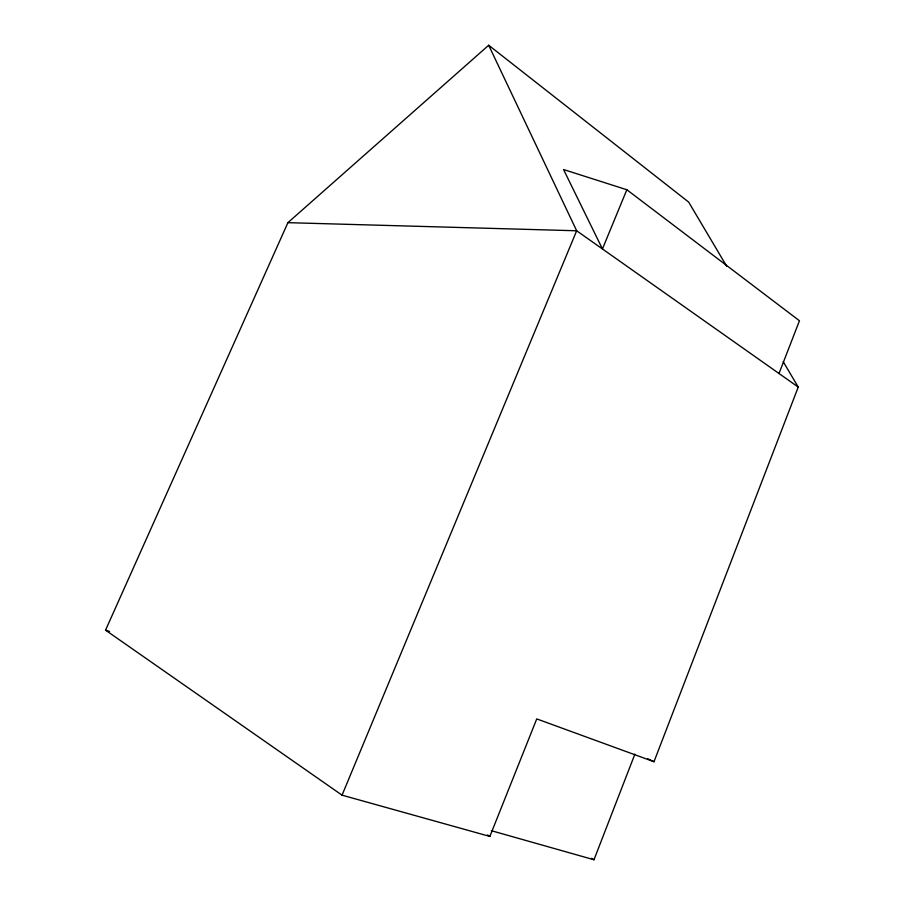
<?xml version="1.0" encoding="UTF-8"?>
<svg xmlns="http://www.w3.org/2000/svg" width="905" height="905" viewBox="0 0 905 905"><rect width="100%" height="100%" fill="white"/><g stroke="black" fill="none" stroke-linecap="round" stroke-linejoin="round"><path stroke-width="1.36" d="M726.636 266.183L688.682 202.109L488.689 45.25L287.914 222.664L105.546 630.152L342.045 795.167L489.865 836.435L536.744 718.909L653.987 761.727L798.244 387.08L783.21 361.695M491.313 830.688L593.985 859.75L634.914 754.08M779.001 373.516L799.454 320.755L626.848 189.745L563.544 169.529L602.436 248.954L626.848 189.745M342.045 795.167L576.666 230.775L488.689 45.25M287.914 222.664L576.666 230.775L798.244 387.08M105.546 630.152L109.573 631.486M647.799 758.752L653.987 761.727M591.576 858.302L593.985 859.75M487.535 834.953L489.865 836.435"/></g></svg>
